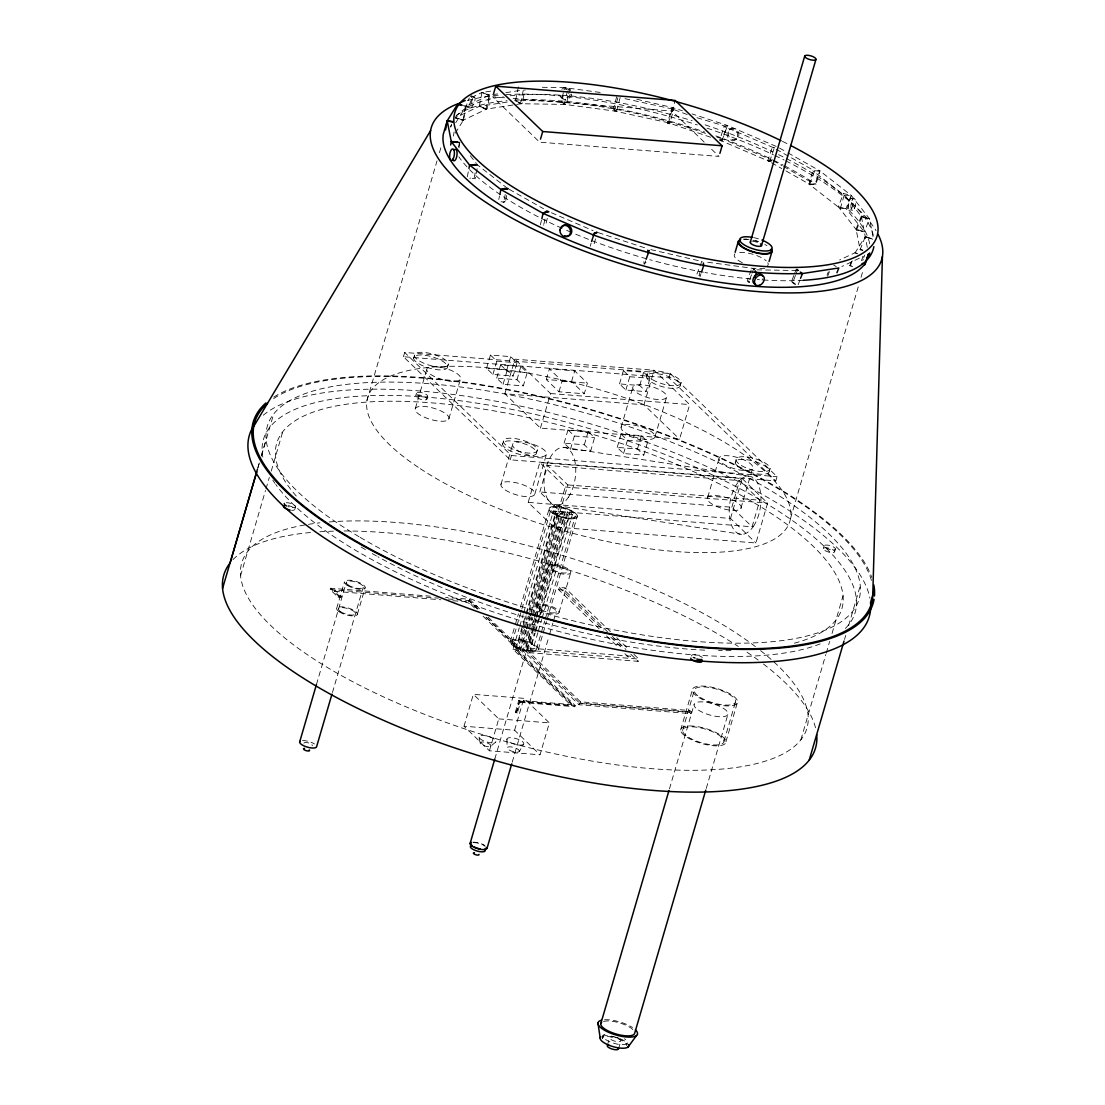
<?xml version="1.0" encoding="UTF-8"?>
<svg xmlns="http://www.w3.org/2000/svg" width="1105" height="1105" viewBox="0 0 1105 1105"><rect width="100%" height="100%" fill="white"/><g stroke="black" fill="none" stroke-linecap="round" stroke-linejoin="round"><path stroke-width="0.75" stroke-dasharray="5 3.75" d="M454.1 131.854L453.478 136.081M462.981 120.335L465.523 106.522L489.805 94.961L487.098 108.829L462.981 120.335L455.136 117.848L479.266 106.356L508.88 101.812M458.561 146.979L459.5 141.91M455.288 133.194L463.672 119.768L466.213 105.97L463.368 105.32M459.003 147.863L459.735 142.214M512.886 105.03L485.882 109.174L479.266 106.356L481.96 92.475L491.905 90.942M485.882 109.174L489.322 95.182M467.305 176.786L468.617 170.087M475.178 172.767L474.197 177.781L469.86 178.181M477.153 168.692L475.191 178.748L472.208 178.333M518.411 86.881L515.455 100.79L520.441 103.718L522.085 103.621L525.027 89.712M520.441 103.718L523.383 89.809M498.797 199.466L499.501 196.151M505.247 194.521L503.839 201.138L500.966 201.953M506.725 195.475L505.303 202.105L503.065 202.312L504.985 201.773M542.32 87.281L564.517 87.654L569.503 90.569L566.243 104.478L564.282 104.326L561.271 101.563L563.799 90.748M564.282 104.326L567.528 90.417M540.373 224.812L541.547 219.909M543.895 223.914L545.456 217.367M547.293 218.279L545.746 224.812L543.259 225.047M620.181 97.489L616.576 111.356L614.421 110.956L613.579 108.594L617.17 94.726M614.421 110.956L618.027 97.102M590.263 246.277L591.134 243.045M595.471 238.873L593.744 245.351L591.783 245.904M636.798 99.284L672.779 107.627L673.622 110.003L669.644 123.774L668.152 123.415L667.448 123.166L671.412 109.381L672.779 107.627L682.434 110.776M667.448 123.166L668.801 121.412L672.779 107.627M257.893 467.705L259.344 462.746M261.277 456.13L266.125 439.528M257.686 468.672L259.62 462.056M261.554 455.44L273.667 414.016M240.559 575.774L265.49 490.523M265.974 488.893L269.33 477.415M271.25 471.089L282.756 431.737M294.786 509.46L295.56 506.794M366.984 400.438L437.014 160.929M439.431 152.67L441.848 144.41M451.586 124.133L450.716 127.089A219.992 72.709 16.3 0 1 451.531 123.995M340.879 597.46L334.525 591.327L334.912 590.015L341.265 596.148L340.879 597.46L338.102 597.239L330.133 589.559L330.519 588.233L430.135 596.148M403.435 356.722L404.679 352.467L670.265 373.559L777.036 476.642L775.793 480.896L510.206 459.791L403.435 356.722L669.022 377.813L775.793 480.896M338.102 597.239L338.475 595.927L330.519 588.233M336.652 608.468L344.429 581.879M316.458 684.506L346.321 582.404M413.629 358.172L414.403 355.52M415.687 395.825L416.474 393.173M332.453 692.517L363.269 587.128M415.383 408.353L427.055 368.462M357.385 614.242L365.161 587.653M426.972 399.098L427.746 396.433M447.594 366.68L448.368 364.028M448.727 419.265A17.611 5.815 16.3 0 0 426.544 406.681A17.611 5.815 16.3 0 0 420.908 415.48A17.611 5.815 16.3 0 0 448.727 419.265L460.398 379.374A17.611 5.815 16.3 0 0 438.202 366.791A17.611 5.815 16.3 0 0 432.58 375.59A17.611 5.815 16.3 0 0 460.398 379.374M486.559 368.324L490.454 355.023L510.69 356.625L517.043 362.772L513.148 376.059L492.913 374.457L486.559 368.324L506.794 369.926L513.148 376.059M492.913 374.457L496.808 361.155L490.454 355.023M496.725 378.131L500.62 364.843L520.856 366.446L527.209 372.578L523.328 385.88L503.093 384.278L496.725 378.131L516.96 379.747L523.328 385.88M506.794 369.926L510.69 356.625M503.093 384.278L506.974 370.976L500.62 364.843M504.847 393.739L514.958 359.18L654.077 370.23L689.672 404.582L679.561 439.155L540.442 428.105L504.847 393.739L643.966 404.803L679.561 439.155M516.96 379.747L520.856 366.446M502.595 444.072L503.383 441.42M500.952 484.501L512.61 444.611M474.501 607.902L468.327 601.963L468.713 600.637L477.332 608.952M510.206 459.791L511.449 455.536L404.679 352.467M477.94 608.993L469.252 600.609L469.639 599.283L445.591 597.377M546.284 379.498L549.392 368.863L574.683 370.879L587.404 383.145L584.283 393.781L558.992 391.778L546.284 379.498L571.575 381.515L584.283 393.781M540.442 428.105L550.552 393.532L514.958 359.18M536.56 452.58L537.334 449.928M558.992 391.778L562.1 381.142L549.392 368.863M528.176 502.374L539.834 462.484L742.187 478.562L767.616 503.093L755.944 542.983L553.591 526.905L528.176 502.374L730.529 518.452L755.944 542.983M464.017 726.234L473.354 694.327L523.936 698.346L549.365 722.891L540.027 754.798L489.432 750.778L464.017 726.234L514.612 730.253L540.027 754.798M534.861 493.949L546.533 454.058M571.575 381.515L574.683 370.879M539.82 491.987L547.597 465.398L739.618 480.647L759.853 500.178L752.077 526.781L560.055 511.518L539.82 491.987L731.842 507.25L752.077 526.781M564.102 443.174L567.984 429.873L588.219 431.489L594.573 437.621L590.692 450.909L570.456 449.307L564.102 443.174L584.338 444.776L590.692 450.909M510.303 641.701L518.452 613.786M520.372 607.225L549.185 508.728M512.14 642.212L516.463 627.433M516.947 625.803L551.022 509.239M570.456 449.307L574.338 436.005L567.984 429.873M522.182 629.049L515.897 650.527L571.907 704.589L571.561 705.764L513.01 649.257L519.267 627.847M519.751 626.204L523.121 614.684M523.604 613.04L553.453 510.966L555.981 511.159L558.522 513.618L529.06 614.38M704.175 142.089L672.047 111.066L675.155 100.431M515.897 650.527L518.438 650.721L575.208 705.543L574.862 706.717L515.538 649.45L525.649 614.877M526.132 613.234L555.981 511.159M522.665 627.391L526.049 615.83M526.533 614.187L555.995 513.424L553.453 510.966M525.787 630.223L520.483 648.373L517.955 648.179L523.259 630.016M523.742 628.372L527.113 616.825M529.046 610.222L557.997 511.201L560.539 511.408L563.08 513.853L533.232 615.927M553.591 526.905L565.263 487.015L539.834 462.484M518.438 650.721L524.709 629.256M525.193 627.599L528.577 616.038M489.432 750.778L498.769 718.872L473.354 694.327M560.055 511.518L567.832 484.929L547.597 465.398M526.27 628.565L560.539 511.408M528.894 630.748L522.637 652.143L520.11 651.95L526.367 630.541M526.85 628.897L530.22 617.377M530.704 615.72L560.539 513.659L557.997 511.201M534.834 617.764L525.207 650.693L527.734 650.886L580.498 701.827L689.782 710.515L691.302 711.965L690.818 713.623L579.006 704.741L522.182 649.878L527.955 630.126M528.439 628.483L531.809 616.963M532.292 615.305L562.625 511.601L565.166 514.046L567.694 514.253L538.812 613.026M529.378 629.104L532.748 617.571M536.477 606.079L548.135 566.188M584.338 444.776L588.219 431.489M690.818 713.623L689.299 712.159L580.015 703.471L524.709 650.085L530.013 631.977M531.933 625.389L565.152 511.795L567.694 514.253M535.317 616.12L565.166 514.046M494.764 759.135L532.044 631.687M532.527 630.03L535.911 618.455M536.395 616.797L539.295 606.866M633.925 654.326L638.842 659.077L638.179 661.343L529.419 652.696L526.878 650.237L536.022 618.966M536.505 617.322L567.307 511.96L569.835 512.154L572.376 514.612L542.196 617.861M527.734 650.886L533.038 632.778M533.522 631.135L536.878 619.615M537.873 632.613L532.61 650.638L530.068 648.179L534.378 633.427M534.861 631.784L538.688 618.676M539.171 617.046L569.835 512.154M529.419 652.696L535.193 632.944M535.676 631.3L569.849 514.405L567.307 511.96M538.356 630.969L541.712 619.491M517.32 713.029L516.546 712.283L519.654 701.647L520.441 702.393L517.32 713.029L515.331 712.186L518.784 700.363L571.907 704.589M516.104 712.932L519.557 701.123L518.784 700.363M536.491 648.994L540.815 634.229M541.298 632.585L544.654 621.093M545.138 619.449L575.374 516.035M514.612 730.253L523.936 698.346M538.328 649.505L542.652 634.74M543.135 633.096L546.492 621.604M546.975 619.96L577.211 516.546M599.145 628.8L558.647 589.697L559.31 587.432L565.125 587.901L610.582 631.784M619.504 383.905L623.4 370.603L643.635 372.205L649.989 378.352L646.107 391.64L625.858 390.037L619.504 383.905L639.74 385.507L646.107 391.64M512.209 762.201L548.992 636.411M549.475 634.753L552.859 623.179M553.343 621.521L556.257 611.59M607.46 631.687L564.462 590.167L565.125 587.901M559.075 612.377L570.746 572.487M625.858 390.037L629.753 376.736L623.4 370.603M621.107 427.317L632.764 387.427M617.212 447.387L621.107 434.099L641.342 435.702L647.696 441.834L643.801 455.136L623.565 453.533L617.212 447.387L637.447 449.003L643.801 455.136M639.74 385.507L643.635 372.205M623.565 453.533L627.46 440.232L621.107 434.099M646.328 376.667L647.116 374.001M643.966 404.803L654.077 370.23M637.447 449.003L641.342 435.702M669.022 377.813L670.265 373.559M655.016 436.724L666.688 396.833M579.006 704.741L579.49 703.084L691.302 711.965M580.015 703.471L580.498 701.827M680.293 385.175L681.081 382.51M707.697 497.388L719.355 457.498M869.635 243.749A221.456 73.192 16.3 0 0 847.328 208.679L840.297 208.555L808.984 184.079L812.866 170.792L819.896 170.902L851.209 195.378L869.524 218.818L873.282 238.031M808.984 184.079L816.001 184.204L819.896 170.902L787.893 152.822M735.308 462.567L736.082 459.901M731.842 507.25L739.618 480.647M730.529 518.452L742.187 478.562M740.82 508.618A17.611 5.815 16.3 0 0 719.245 495.952A17.611 5.815 16.3 0 0 712.697 504.446A17.611 5.815 16.3 0 0 740.82 508.618L752.477 468.727A17.611 5.815 16.3 0 0 730.916 456.061A17.611 5.815 16.3 0 0 724.369 464.556A17.611 5.815 16.3 0 0 752.477 468.727M680.639 730.018L692.296 690.128M682.572 730.516L694.23 690.625M689.299 712.159L689.782 710.515M669.45 788.901L694.106 704.576M840.297 208.555L844.192 195.267L812.866 170.792M602.985 1035.868L602.197 1038.534A12.721 4.213 16.3 0 1 615.167 1037.775M769.273 471.075L770.047 468.41M847.328 208.679L851.209 195.378L843.46 193.513L838.308 206.718L856.499 230.006L864.248 231.857L869.524 218.818L861.334 216.083L856.057 229.122L860.091 249.785L862.77 250.434M607.336 1045.454L609.67 1037.485M618.455 1049.073L620.789 1041.09M706.261 788.431L728.015 714.023M723.996 741.275L735.668 701.385M790.531 518.466L859.11 283.916M861.044 277.314L863.461 269.054M725.93 741.773L737.588 701.882M823.349 548.674L824.137 546.008M834.676 551.685L835.449 549.033M800.876 739.798L825.808 654.561M826.291 653.138L829.634 641.439M832.037 633.469L843.06 595.761M844.496 639.436L845.739 635.43M848.64 625.513L860.27 585.747M644.712 264.012L645.652 260.808M862.825 260.559L863.254 259.123M771.898 160.902L769.591 161.551L719.742 140.114L724.079 126.453L727.532 125.487L777.713 147.062L786.442 151.993M721.565 140.073L720.363 140.404L721.841 140.901L727.532 125.487L692.103 113.926M721.841 140.901L727.532 125.487M696.91 274.095L701.786 261.457M700.114 271.319L699.189 275.725L698.346 274.275L698.457 275.642M699.976 276.844L701.026 273.667M768.597 161.109L767.754 160.639L772.409 147.117L774.053 147.117L772.975 147.435L724.079 126.453M769.591 161.551L774.26 148.029L772.409 147.117M863.737 257.672L864.69 255.062M751.483 274.786L749.218 281.126L750.005 282.479L748.499 280.988M752.049 273.197L753.734 268.446L751.773 268.294L747.242 280.974L749.508 283.225M809.661 184.328L814.606 170.957L819.896 170.902L814.951 184.259L809.661 184.328L783.252 169.397M793.818 275.49L791.415 281.83L795.448 284.717M794.426 273.902L796.235 269.15L798.142 270.532L756.207 269.827M795.476 275.394L793.058 281.734L795.31 283.985M796.07 273.819L797.893 269.054M798.183 284.648L800.586 278.308M827.023 275.035L828.294 271.858M827.604 276.278L829.51 271.512M856.499 230.006L861.776 216.953L843.46 193.513M851.568 261.429L849.828 265.697L852.328 266.788L849.856 265.435M852.259 260.863L850.519 265.131L853.461 266.747M861.375 260.656L863.129 256.388L841.886 266.512M860.091 249.785L865.519 236.139L873.585 239.633L865.395 236.884L865.519 236.139M644.712 263.17L646.052 262.286M519.295 751.469A6.368 2.1 16.3 0 0 511.353 746.911A6.368 2.1 16.3 0 0 509.212 750.06A6.368 2.1 16.3 0 0 519.295 751.469L523.687 744.148A8.812 2.914 16.3 0 0 512.679 737.85A8.812 2.914 16.3 0 0 509.737 742.215A8.812 2.914 16.3 0 0 523.687 744.148M455.743 122.724L466.213 105.97M868.074 237.52L865.243 236.581L855.049 252.893L857.549 253.998L855.187 252.672L839.662 259.993M696.965 117.71L725.142 126.163M720.419 140.39L723.195 139.147L771.483 159.907M672.6 109.036L622.447 98.124M668.622 122.821L615.154 111.135L564.973 104.422L521.049 103.732L514.529 104.768M490.855 746.096A5.636 1.865 16.3 0 0 483.81 742.063A5.636 1.865 16.3 0 0 481.932 744.853A5.636 1.865 16.3 0 0 490.855 746.096L495.869 741.938A8.812 2.914 16.3 0 0 484.86 735.64A8.812 2.914 16.3 0 0 481.904 739.991A8.812 2.914 16.3 0 0 495.869 741.938M471.338 97.53L481.96 92.475L489.805 94.961M729.825 129.409L731.054 128.829M734.908 140.004L736.137 139.41M855.753 252.341L855.09 252.644L857.881 253.846M771.829 160.598L768.307 160.957L770.075 160.943M724.742 126.744L725.902 126.412M719.742 140.114L720.805 139.824M492.623 94.671L499.239 93.663M505.855 92.64L522.389 90.099M507.513 188.375L477.664 165.046L475.261 165.267L477.802 165.349L476.821 164.383M502.485 201.994L504.888 201.773M774.743 147.421L773.251 147.6M767.754 160.639L769.384 160.626M705.598 133.401C644.616 112.185 580.208 99.229 515.455 100.79L522.085 103.621M844.192 195.267L851.209 195.378L846.057 208.569L864.248 231.857L856.057 229.122M764.77 268.501L752.685 268.308L705.86 261.996M459.86 142.365L457.249 142.435L459.942 142.78M474.832 164.935L477.567 165.032M504.598 97.765L492.65 96.812L539.599 142.158L719.01 156.413L709.12 146.868M513.148 98.442L672.047 111.066M496.808 361.155L517.043 362.772M629.753 376.736L649.989 378.352M506.974 370.976L527.209 372.578M562.1 381.142L587.404 383.145M550.552 393.532L689.672 404.582M574.338 436.005L594.573 437.621M627.46 440.232L647.696 441.834M511.449 455.536L777.036 476.642M567.832 484.929L759.853 500.178M565.263 487.015L767.616 503.093M560.539 513.659L563.08 513.853M569.849 514.405L572.376 514.612M555.995 513.424L558.522 513.618M558.647 589.697L564.462 590.167M330.133 589.559L438.34 598.15M448.133 599.007L469.252 600.609M334.525 591.327L440.881 599.78M452.884 600.733L468.327 601.963M338.475 595.927L341.265 596.148M530.068 648.179L630.485 656.163L629.822 658.414L624.905 653.677M522.182 649.878L524.709 650.085M526.878 650.237L638.842 659.077M513.01 649.257L515.538 649.45M519.557 701.123L575.208 705.543M519.654 701.647L571.561 705.764M520.441 702.393L574.862 706.717M515.331 712.186L516.546 712.283M498.769 718.872L549.365 722.891M600.195 92.447L564.517 87.654L566.589 89.574M851.237 198.223L853.903 198.582M849.98 209.867L852.646 210.226M457 142.117L459.887 142.504M563.453 447.29L748.651 476.145M556.326 505.482L741.524 534.35M460.55 119.575L463.465 120.1L460.688 119.354M455.136 117.848L463.672 119.768M673.622 110.003L671.412 109.381M650.817 249.592L702.145 261.512M861.776 216.953L869.524 218.818M838.308 206.718L846.126 208.652M865.243 236.581L867.936 237.741M481.96 92.475L489.142 95.265L486.863 94.284M483.824 108.318L486.435 109.133L484.156 108.166M465.523 106.522L463.23 105.541M479.266 106.356L487.098 108.829M687.186 114.519L671.84 108.856M726.178 127.241L724.687 126.744M716.8 137.061L723.195 139.147M710.639 137.241L667.862 122.627M598.219 232.63L647.129 248.584M861.334 216.083L864.179 217.547M856.168 229.674L858.903 230.586M518.894 102.82L521.104 103.76L519.391 102.751M486.532 94.436L488.59 95.306M472.042 96.19L474.598 97.281M467.249 106.895L469.805 107.986M551.464 212.74L593.109 230.655M860.215 249.039L862.908 250.2M849.966 265.462L852.646 266.637M833.75 265.172L836.292 266.567M776.207 149.272L814.606 170.957M773.044 160.584L781.995 165.64M783.486 166.482L814.951 184.259M771.525 162.767L781.788 168.568M509.295 189.383L543.549 208.735M563.343 103.483L565 104.45L563.978 103.497M561.271 101.563L566.243 104.478M791.815 281.706L793.942 283.225M798.777 270.545L796.719 269.081L798.142 270.532M614.159 110.238L615.154 111.135L614.877 110.348M613.579 108.594L616.576 111.356M616.728 637.723L629.007 649.588M612.377 636.425L625.9 649.478M630.803 654.215L638.179 661.343M559.31 587.432L603.482 630.085M610.844 637.198L621.894 647.862M606.507 635.914L618.772 647.751M469.639 599.283L479.556 608.869M488.244 617.253L520.483 648.373M486.628 617.391L522.637 652.143M485.951 617.281L517.955 648.179M483.12 616.245L520.11 651.95M791.898 281.761L793.321 283.212M569.558 89.063L570.484 90.251M560.76 96.839L561.699 98.027M470.26 155.667L476.421 163.554M753.886 269.8L753.044 268.349L754.522 269.8L753.734 268.446M748.513 281.029L749.37 282.479M668.801 121.412L669.644 123.774M861.444 216.635L867.356 247.769M479.059 737.187L480.109 743.057M643.842 261.678L644.105 264.302M506.891 739.397L507.167 748.03M695.335 658.525A5.87 1.934 16.3 0 1 692.918 657.309A5.87 1.934 16.3 0 1 695.446 657.544M691.675 656.052A5.87 1.934 16.3 0 1 695.501 654.768A5.87 1.934 16.3 0 1 702.352 657.586M286.278 502.692A5.87 1.934 16.3 0 1 295.491 506.256A5.87 1.934 16.3 0 1 287.991 506.56M288.156 505.593A5.87 1.934 16.3 0 1 294.538 508.618A5.87 1.934 16.3 0 1 291.54 510.275M762.574 278.805A5.87 4.268 -52 0 1 762.091 280.187M571.616 94.008A5.87 5.028 -38 0 1 565.401 99.505A5.87 5.028 -38 0 1 560.567 94.27M563.923 89.56A5.87 5.028 -38 0 1 569.448 89.436M570.318 94.215A5.87 5.028 -38 0 1 564.475 98.317A5.87 5.028 -38 0 1 559.641 94.464M561.741 89.256A5.87 5.028 -38 0 1 570.291 90.154M473.451 97.489A5.87 1.92 -66.7 0 1 474.059 103.166A5.87 1.92 -66.7 0 1 469.376 107.323A5.87 1.92 -66.7 0 1 472.719 98.138M472.512 98.469A5.87 1.92 -66.7 0 1 469.376 105.749A5.87 1.92 -66.7 0 1 466.738 105.348A5.87 1.92 -66.7 0 1 469.418 97.986M273.639 398.587A321.458 106.246 16.3 0 1 603.813 413.892A321.458 106.246 16.3 0 1 871.555 580.968M467.429 100.541A234.661 77.557 16.3 0 1 500.399 95.002M506.049 94.616A234.661 77.557 16.3 0 1 697.365 124.948M707.09 128.166A234.661 77.557 16.3 0 1 773.5 154.852M774.978 155.556A234.661 77.557 16.3 0 1 784.067 159.99M785.683 160.805A234.661 77.557 16.3 0 1 876.044 230.669M456.089 115.597A221.456 73.192 16.3 0 1 507.126 100.721M514.516 100.182A221.456 73.192 16.3 0 1 704.686 131.992M715.847 135.901A221.456 73.192 16.3 0 1 772.367 159.645M773.818 160.363A221.456 73.192 16.3 0 1 783.265 165.128M784.812 165.943A221.456 73.192 16.3 0 1 816.001 184.204M782.478 141.357A219.992 72.709 16.3 0 1 788.97 144.617M803.114 280.311A219.992 72.709 16.3 0 1 757.298 279.537M750.903 278.985A219.992 72.709 16.3 0 1 705.004 272.507M703.374 272.203A219.992 72.709 16.3 0 1 649.768 259.689M646.549 258.791A219.992 72.709 16.3 0 1 572.818 232.962M571.244 232.299A219.992 72.709 16.3 0 1 563.44 228.901M561.893 228.21A219.992 72.709 16.3 0 1 458.837 156.772M455.647 116.937A219.992 72.709 16.3 0 1 503.203 96.618M510.096 95.762A219.992 72.709 16.3 0 1 692.172 120.721M705.101 124.865A219.992 72.709 16.3 0 1 772.768 151.841M778.583 154.659A219.992 72.709 16.3 0 1 873.765 237.492M472.912 842.19A8.812 2.914 16.3 0 1 484.902 845.532M473.603 842.645A7.735 2.555 16.3 0 1 485.233 846.444M302.494 740.612A8.812 2.914 16.3 0 1 314.483 743.955M303.944 743.154A4.351 1.437 16.3 0 1 308.917 743.071A4.351 1.437 16.3 0 1 312.121 745.82M603.551 1021.448A17.611 5.815 16.3 0 1 632.916 1029.625M604.559 1019.763A20.553 6.796 16.3 0 1 632.543 1027.553M602.487 1036.062A14.848 4.903 16.3 0 1 615.278 1037.084M616.521 1037.443A14.848 4.903 16.3 0 1 618.952 1038.272M620.112 1038.728A14.848 4.903 16.3 0 1 627.239 1042.968M618.303 1038.797A12.721 4.213 16.3 0 1 626.701 1045.358L627.474 1042.706A12.721 4.213 16.3 0 0 624.394 1038.755M626.88 1043.659A12.721 4.213 16.3 0 1 609.891 1041.835A12.721 4.213 16.3 0 1 604.974 1034.239M618.924 1038.714A5.87 1.934 16.3 0 1 618.814 1041.766A5.87 1.934 16.3 0 1 610.292 1039.004A5.87 1.934 16.3 0 1 613.358 1036.904M614.794 1037.167A5.87 1.934 16.3 0 1 617.681 1038.106M232.962 559.683A308.254 101.881 16.3 0 1 311.79 532.389M319.884 531.767A308.254 101.881 16.3 0 1 333.475 531.16M344.111 530.994A308.254 101.881 16.3 0 1 738.251 646.384M747.104 652.24A308.254 101.881 16.3 0 1 758.196 660.086M763.389 663.995A308.254 101.881 16.3 0 1 815.794 728.941M262.852 457.097A308.254 101.881 16.3 0 1 590.098 428.795A308.254 101.881 16.3 0 1 844.952 628.869M820.228 643.884A308.254 101.881 16.3 0 1 530.455 623.648A308.254 101.881 16.3 0 1 275.794 484.501M274.952 483.313A308.254 101.881 16.3 0 1 272.797 480.123M296.264 496.035A294.427 97.309 16.3 0 1 591.161 433.878A294.427 97.309 16.3 0 1 791.898 643.828M731.013 650.624A294.427 97.309 16.3 0 1 718.554 650.583M704.741 650.141A294.427 97.309 16.3 0 1 377.896 556.754M376.474 555.953A294.427 97.309 16.3 0 1 372.261 553.577M365.424 549.613A294.427 97.309 16.3 0 1 360.727 546.809M760.572 650.61A294.427 97.309 16.3 0 1 698.346 770.254A294.427 97.309 16.3 0 1 313.088 658.525A294.427 97.309 16.3 0 1 319.898 522.817M329.193 521.947A294.427 97.309 16.3 0 1 755.627 646.784M263.252 415.218A322.922 106.729 16.3 0 1 597.266 425.867A322.922 106.729 16.3 0 1 869.925 598.261M273.778 397.109A322.922 106.729 16.3 0 1 601.189 412.579A322.922 106.729 16.3 0 1 871.831 577.584M742.27 262.659A17.611 5.815 16.3 0 1 734.977 253.901M739.618 252.451A17.611 5.815 16.3 0 1 766.207 260.863M767.782 262.741A17.611 5.815 16.3 0 1 767.492 265.794M743.513 239.15A17.611 5.815 16.3 0 1 747.104 239.163M755.668 240.655A17.611 5.815 16.3 0 1 758.61 241.539M744.024 239.481A16.837 5.566 16.3 0 1 751.428 239.978M752.823 240.241A16.837 5.566 16.3 0 1 758.458 241.76M764.853 244.44A16.837 5.566 16.3 0 1 766.967 245.655M753.596 237.589A16.837 5.566 16.3 0 1 760.613 239.592M752.588 241.401A5.87 1.934 16.3 0 1 758.21 242.658M516.891 450.067A17.611 5.815 16.3 0 0 545.69 455.384A17.611 5.815 16.3 0 0 526.132 442.525A17.611 5.815 16.3 0 0 516.891 450.067M505.22 489.957A17.611 5.815 16.3 0 0 534.033 495.275A17.611 5.815 16.3 0 0 514.474 482.415A17.611 5.815 16.3 0 0 505.22 489.957M637.088 392.897A17.611 5.815 16.3 0 0 665.873 398.173A17.611 5.815 16.3 0 0 646.218 385.313A17.611 5.815 16.3 0 0 637.088 392.897M625.416 432.787A17.611 5.815 16.3 0 0 654.201 438.063A17.611 5.815 16.3 0 0 634.56 425.204A17.611 5.815 16.3 0 0 625.416 432.787M418.85 363.752A17.611 5.815 16.3 0 0 447.111 368.131A17.611 5.815 16.3 0 0 425.867 355.409A17.611 5.815 16.3 0 0 418.85 363.752M507.83 449.652A17.611 5.815 16.3 0 0 536.077 454.031A17.611 5.815 16.3 0 0 514.833 441.309A17.611 5.815 16.3 0 0 507.83 449.652M740.543 468.147A17.611 5.815 16.3 0 0 768.79 472.512A17.611 5.815 16.3 0 0 747.546 459.791A17.611 5.815 16.3 0 0 740.543 468.147M651.563 382.247A17.611 5.815 16.3 0 0 679.81 386.612A17.611 5.815 16.3 0 0 658.566 373.904A17.611 5.815 16.3 0 0 651.563 382.247M652.337 379.581A17.611 5.815 16.3 0 0 680.583 383.96A17.611 5.815 16.3 0 0 659.354 371.239A17.611 5.815 16.3 0 0 652.337 379.581M419.638 361.1A17.611 5.815 16.3 0 0 447.884 365.465A17.611 5.815 16.3 0 0 426.641 352.744A17.611 5.815 16.3 0 0 419.638 361.1M508.604 447A17.611 5.815 16.3 0 0 536.85 451.365A17.611 5.815 16.3 0 0 515.607 438.644A17.611 5.815 16.3 0 0 508.604 447M741.317 465.481A17.611 5.815 16.3 0 0 769.563 469.86A17.611 5.815 16.3 0 0 748.32 457.139A17.611 5.815 16.3 0 0 741.317 465.481M552.624 513.259A14.683 4.848 16.3 0 0 576.63 517.692A14.683 4.848 16.3 0 0 560.332 506.974A14.683 4.848 16.3 0 0 552.624 513.259A14.558 4.807 16.3 0 0 576.534 517.651A14.558 4.807 16.3 0 0 560.359 507.015A14.558 4.807 16.3 0 0 552.707 513.245M554.088 513.176A12.652 4.185 16.3 0 0 574.78 516.988A12.652 4.185 16.3 0 0 560.732 507.761A12.652 4.185 16.3 0 0 554.088 513.176M513.825 646.218A14.558 4.807 16.3 0 0 537.652 650.61A14.558 4.807 16.3 0 0 521.477 639.988A14.558 4.807 16.3 0 0 513.825 646.218M515.206 646.135A12.652 4.185 16.3 0 0 535.897 649.961A12.652 4.185 16.3 0 0 521.85 640.72A12.652 4.185 16.3 0 0 515.206 646.135M417.773 394.968A5.87 1.934 16.3 0 0 427.428 396.861A5.87 1.934 16.3 0 0 421.129 392.565A5.87 1.934 16.3 0 0 417.773 394.968M416.986 397.634A5.87 1.934 16.3 0 0 426.654 399.527A5.87 1.934 16.3 0 0 420.356 395.231A5.87 1.934 16.3 0 0 416.986 397.634M825.684 547.845A5.87 1.934 16.3 0 0 835.228 549.489A5.87 1.934 16.3 0 0 828.46 545.221A5.87 1.934 16.3 0 0 825.684 547.845M824.91 550.511A5.87 1.934 16.3 0 0 834.441 552.141A5.87 1.934 16.3 0 0 827.686 547.873A5.87 1.934 16.3 0 0 824.91 550.511M851.817 208.113A5.87 2.321 -82.3 0 0 851.817 198.389A5.87 2.321 -82.3 0 0 848.184 205.627A5.87 2.321 -82.3 0 0 851.817 208.113M854.483 208.472A5.87 2.321 -82.3 0 0 854.497 198.762A5.87 2.321 -82.3 0 0 850.85 205.986A5.87 2.321 -82.3 0 0 854.483 208.472M727.256 132.559A5.87 5.194 64.5 0 0 733.61 140.404A5.87 5.194 64.5 0 0 736.234 131.163A5.87 5.194 64.5 0 0 727.256 132.559M728.485 131.978A5.87 5.194 64.5 0 0 734.839 139.81A5.87 5.194 64.5 0 0 737.463 130.57A5.87 5.194 64.5 0 0 728.485 131.978M420.314 468.7A219.992 72.709 16.3 0 0 780.13 535.124A219.992 72.709 16.3 0 0 535.815 374.526A219.992 72.709 16.3 0 0 420.314 468.7M550.981 569.835A11.741 3.881 16.3 0 0 570.194 573.371A11.741 3.881 16.3 0 0 557.141 564.807A11.741 3.881 16.3 0 0 550.981 569.835M553.094 569.71A8.812 2.914 16.3 0 0 567.5 572.362A8.812 2.914 16.3 0 0 557.721 565.94A8.812 2.914 16.3 0 0 553.094 569.71M539.323 609.725A11.741 3.881 16.3 0 0 558.522 613.261A11.741 3.881 16.3 0 0 545.483 604.697A11.741 3.881 16.3 0 0 539.323 609.725M541.436 609.601A8.812 2.914 16.3 0 0 555.843 612.253A8.812 2.914 16.3 0 0 546.05 605.83A8.812 2.914 16.3 0 0 541.436 609.601M340.671 611.728A8.812 2.914 16.3 0 0 355.078 614.394A8.812 2.914 16.3 0 0 345.299 607.957A8.812 2.914 16.3 0 0 340.671 611.728M339.263 611.811A10.76 3.564 16.3 0 0 356.874 615.057A10.76 3.564 16.3 0 0 344.912 607.198A10.76 3.564 16.3 0 0 339.263 611.811M347.039 585.222A10.76 3.564 16.3 0 0 364.65 588.468A10.76 3.564 16.3 0 0 352.688 580.608A10.76 3.564 16.3 0 0 347.039 585.222M348.448 585.139A8.812 2.914 16.3 0 0 362.854 587.791A8.812 2.914 16.3 0 0 353.075 581.368A8.812 2.914 16.3 0 0 348.448 585.139M698.871 697.531A23.481 7.763 16.3 0 0 736.8 703.761A23.481 7.763 16.3 0 0 709.175 686.73A23.481 7.763 16.3 0 0 698.871 697.531M687.2 737.422A23.481 7.763 16.3 0 0 725.129 743.651A23.481 7.763 16.3 0 0 697.504 726.62A23.481 7.763 16.3 0 0 687.2 737.422M688.581 737.284A21.478 7.1 16.3 0 0 723.264 742.988A21.478 7.1 16.3 0 0 698.001 727.408A21.478 7.1 16.3 0 0 688.581 737.284M700.239 697.393A21.478 7.1 16.3 0 0 734.936 703.098A21.478 7.1 16.3 0 0 709.672 687.517A21.478 7.1 16.3 0 0 700.239 697.393M698.374 710.045A17.611 5.815 16.3 0 0 727.187 715.363A17.611 5.815 16.3 0 0 707.614 702.504A17.611 5.815 16.3 0 0 698.374 710.045M360.216 537.431A308.254 101.881 16.3 0 0 852.729 611.258A308.254 101.881 16.3 0 0 476.656 389.222A308.254 101.881 16.3 0 0 360.216 537.431M568.315 497.347A29.352 15.401 -81.1 0 0 567.335 448.423A29.352 15.401 -81.1 0 0 544.019 483.382A29.352 15.401 -81.1 0 0 568.315 497.347M753.513 526.215A29.352 15.401 -81.1 0 0 752.533 477.277A29.352 15.401 -81.1 0 0 729.217 512.25A29.352 15.401 -81.1 0 0 753.513 526.215"/><path stroke-width="1.5" d="M882.425 256.471L872.66 598.882A321.458 106.246 16.3 0 1 507.333 606.604A321.458 106.246 16.3 0 1 267.479 403.284M862.066 263.736L862.729 263.322M445.564 129.934L447.221 120.804L457.691 104.05L465.274 100.431M450.66 145.004L451.282 141.62L447.221 120.804L452.995 121.591M468.934 168.402L469.597 165.059L451.282 141.62L457.857 141.841M499.847 194.494L500.91 189.535L505.234 188.306M541.933 218.279L543.094 213.375L547.016 210.834M591.562 241.415L594.49 232.741M222.575 588.454L257.41 469.363M256.719 471.973L230.116 562.942A308.254 101.881 16.3 0 0 490.786 759.273A308.254 101.881 16.3 0 0 816.719 734.673M299.662 741.966L316.458 684.506M493.534 93.773L495.758 86.176L675.155 100.431L722.117 145.777L719.894 153.374M331.97 694.161L316.61 746.69A8.812 2.914 16.3 0 1 306.541 746.883A8.812 2.914 16.3 0 1 300.077 741.303M540.497 139.12L542.721 131.523L495.758 86.176M470.081 843.543L494.764 759.135M487.043 848.267L511.726 763.859M735.129 252.313L738.154 241.981M750.309 242.133L804.744 55.982M761.497 245.655L815.932 59.504A5.87 1.934 16.3 0 0 808.321 55.333A5.87 1.934 16.3 0 0 806.761 58.372A5.87 1.934 16.3 0 0 815.932 59.504M769.08 261.471L772.105 251.125M600.788 1023.7L668.967 790.558M705.777 790.089L634.698 1033.147A17.611 5.815 16.3 0 1 614.56 1033.534A17.611 5.815 16.3 0 1 601.617 1022.36M809.192 760.171L844.013 641.093M874.414 589.227L870.533 602.529A322.922 106.729 16.3 0 1 536.201 630.347A322.922 106.729 16.3 0 1 253.073 426.848M646.135 259.219L649.284 250.517M701.551 272.079L703.636 265.711L703.36 263.004M754.591 277.548L756.29 272.783L755.116 270.794M800.586 278.308L802.41 273.557L838.847 267.963L836.941 272.728M475.371 164.521L469.597 165.059L500.91 189.535L543.094 213.375L593.274 234.951L596.52 232.119M253.736 426.392L430.619 130.556M628.041 1047.057L636.549 1035.495M543.094 213.375L548.287 211.428M595.982 233.21L597.197 232.409M500.91 189.535L507.72 188.541L505.317 188.762M547.072 212.257L548.854 211.746M505.897 189.079L508.134 188.858M469.597 165.059L475.261 165.267M542.721 131.523L722.117 145.777M451.282 141.62L457.249 142.435M461.945 105.003L457.691 104.05L461.738 105.334M453.105 122.144L447.221 120.804L443.326 134.106A221.456 73.192 16.3 0 0 625.596 260.642A221.456 73.192 16.3 0 0 864.303 264.648M593.274 234.951C660.293 258.805 730.861 275.587 802.41 273.557L800.269 272.037M597.957 1022.912L600.153 1037.968M647.779 250.172L648.041 252.81M701.896 659.464A5.87 1.934 16.3 0 1 696.772 659.008M701.578 660.238A5.87 1.934 16.3 0 1 697.476 662.019A5.87 1.934 16.3 0 1 690.818 658.166M286.678 505.98A5.87 1.934 16.3 0 1 284.786 504.695M284.344 504.087A5.87 1.934 16.3 0 1 284.275 503.535M290.132 510.068A5.87 1.934 16.3 0 1 284.372 507.678A5.87 1.934 16.3 0 1 284.496 505.482M755.364 284.303A5.87 4.268 -52 0 1 754.756 276.084A5.87 4.268 -52 0 1 762.547 276.195M454.196 149.879A5.87 2.321 -82.3 0 1 456.973 155.363A5.87 2.321 -82.3 0 1 452.857 159.949M561.423 228.1A5.87 5.194 64.5 0 1 568.205 225.254A5.87 5.194 64.5 0 1 571.492 232.879A5.87 5.194 64.5 0 1 564.71 235.71M470.896 96.397A5.87 1.92 -66.7 0 1 471.531 96.107M878.116 234.426A234.661 77.557 16.3 0 1 624.325 264.827A234.661 77.557 16.3 0 1 456.793 104.16M869.704 252.921A221.456 73.192 16.3 0 1 868.972 256.015M790.586 145.446A219.992 72.709 16.3 0 1 755.792 265.78A219.992 72.709 16.3 0 1 454.307 114.547A219.992 72.709 16.3 0 1 781.028 140.653M873.834 246.608A219.992 72.709 16.3 0 1 803.114 280.311M486.877 847.438A8.812 2.914 16.3 0 1 476.973 848.46A8.812 2.914 16.3 0 1 471.462 842.424M479.004 854.4A2.942 0.967 16.3 0 1 475.343 854.607A2.942 0.967 16.3 0 1 474.349 852.646M480.081 848.902A7.735 2.555 16.3 0 1 474.459 847.065M471.89 845.38A7.735 2.555 16.3 0 1 471.117 843.833M486.02 847.991A7.735 2.555 16.3 0 1 485.648 848.571M484.46 849.096A7.735 2.555 16.3 0 1 477.36 851.099A7.735 2.555 16.3 0 1 471.545 845.505M309.248 749.894A3.149 1.036 16.3 0 1 308.129 750.999A3.149 1.036 16.3 0 1 304.11 749.701A3.149 1.036 16.3 0 1 304.524 748.347M635.444 1029.832A20.553 6.796 16.3 0 1 616.59 1035.164A20.553 6.796 16.3 0 1 601.189 1020.288M628.469 1044.529A14.848 4.903 16.3 0 1 613.62 1046.808A14.848 4.903 16.3 0 1 600.858 1036.835M618.234 1047.982A5.87 1.934 16.3 0 1 611.852 1048.977A5.87 1.934 16.3 0 1 608.606 1044.847M874.055 599.338A322.922 106.729 16.3 0 1 507.264 607.087A322.922 106.729 16.3 0 1 265.96 402.938M873.806 584.973A322.922 106.729 16.3 0 1 874.469 596.023M771.663 249.44A17.611 5.815 16.3 0 1 752.367 251.802A17.611 5.815 16.3 0 1 740.695 239.647M770.931 249.316A16.837 5.566 16.3 0 1 754.605 252.175A16.837 5.566 16.3 0 1 739.59 240.876M761.939 240.089A16.837 5.566 16.3 0 1 768.307 250.807A16.837 5.566 16.3 0 1 742.063 243.335A16.837 5.566 16.3 0 1 752.215 237.326M760.489 243.901A5.87 1.934 16.3 0 1 756.483 246.042A5.87 1.934 16.3 0 1 750.737 241.733M864.842 264.648L868.461 254.053L864.842 264.648M759.425 285.394A5.87 4.268 -52 0 0 763.638 276.374A5.87 4.268 -52 0 0 755.088 279.233A5.87 4.268 -52 0 0 759.425 285.394M453.078 159.023A5.87 2.321 -82.3 0 0 453.354 149.161A5.87 2.321 -82.3 0 0 449.583 155.929A5.87 2.321 -82.3 0 0 453.078 159.023M559.917 230.116A5.87 5.194 64.5 0 0 567.556 236.456A5.87 5.194 64.5 0 0 568.219 226.636A5.87 5.194 64.5 0 0 559.917 230.116"/></g></svg>
